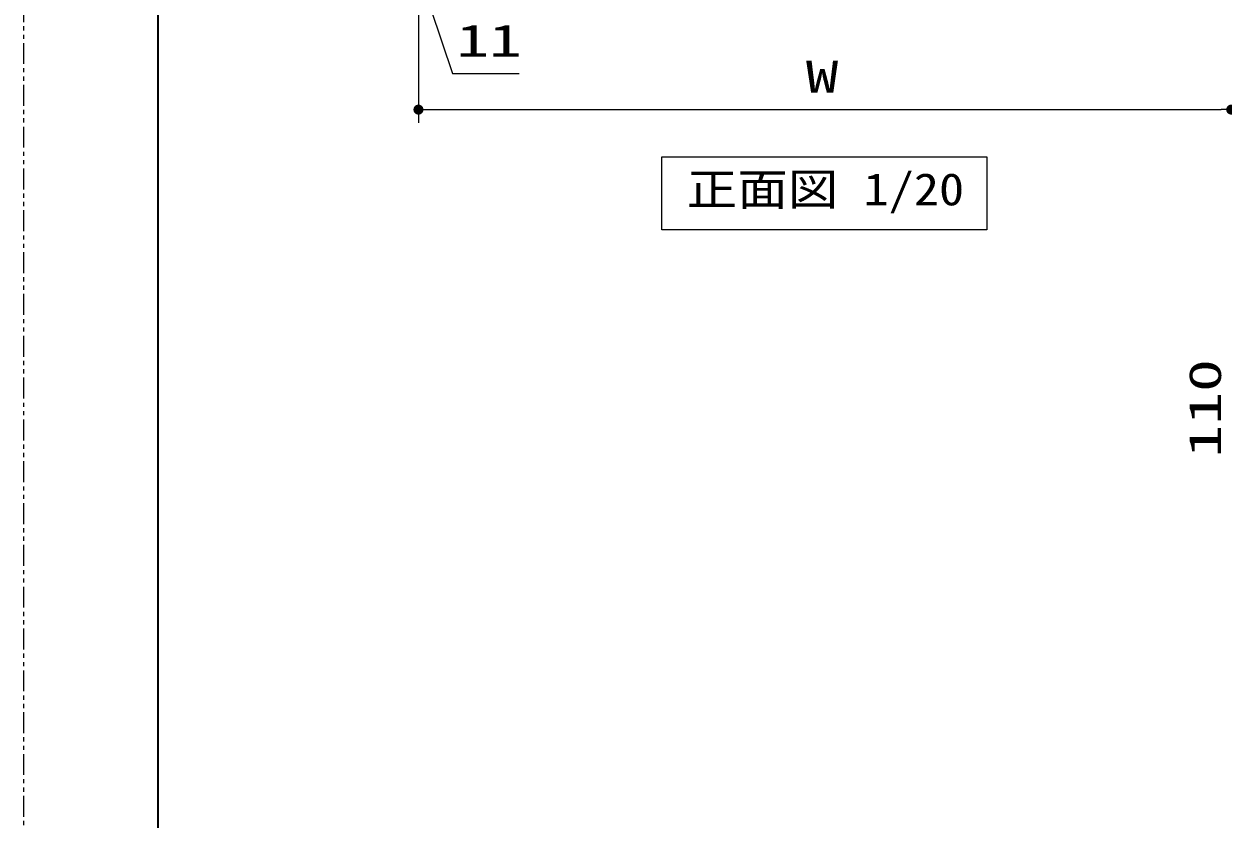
# Model space of a CAD drawing. Units: millimetres, scale not verified. Extents: x -1354 to 1306, y -607 to 607.
# Drawn here: x -1293 to -934.5, y -369.7 to -132.1 of the extents above; entities that cross this region are included whole.
import ezdxf
from ezdxf.enums import TextEntityAlignment as Align

# ---------------------------------------------------------------- set-up
doc = ezdxf.new("R2010")
doc.units = ezdxf.units.MM
doc.header["$LTSCALE"] = 5
doc.linetypes.add('USER1', pattern=[2.5, 1.25, -0.25, 0.25, -0.25, 0.25, -0.25])
for name, color, linetype, lineweight in [('0-1_線(黄)', 2, 'Continuous', 15), ('0-3_陰線', 4, 'USER1', 9), ('1-1_寸法線', 3, 'Continuous', 13), ('1-5_0', 3, 'Continuous', 25), ('1-6_図面枠', 7, 'Continuous', 35)]:
    doc.layers.add(name, color=color, linetype=linetype, lineweight=lineweight)
doc.styles.add('ＭＳ ゴシック', font='')
doc.styles.get('ＭＳ ゴシック').set_extended_font_data('MS Gothic')

# ---------------------------------------------------------------- blocks, each defined once
blk = doc.blocks.new('_DOT')
at = {"layer": '1-5_0'}
blk.add_line((-2.5, 0), (-5, 0), dxfattribs=at)
for points in [[(0, 0), (-2.5, 0), (-2.48, 0.313)], [(0, 0), (-2.48, -0.313), (-2.5, 0)], [(0, 0), (-2.48, 0.313), (-2.421, 0.622)], [(0, 0), (-2.421, -0.622), (-2.48, -0.313)], [(0, 0), (-2.421, 0.622), (-2.324, 0.92)], [(0, 0), (-2.324, -0.92), (-2.421, -0.622)], [(0, 0), (-2.324, 0.92), (-2.191, 1.204)], [(0, 0), (-2.191, -1.204), (-2.324, -0.92)], [(0, 0), (-2.191, 1.204), (-2.023, 1.469)], [(0, 0), (-2.023, -1.469), (-2.191, -1.204)], [(0, 0), (-2.023, 1.469), (-1.822, 1.711)], [(0, 0), (-1.822, -1.711), (-2.023, -1.469)], [(0, 0), (-1.822, 1.711), (-1.594, 1.926)], [(0, 0), (-1.594, -1.926), (-1.822, -1.711)], [(0, 0), (-1.594, 1.926), (-1.34, 2.111)], [(0, 0), (-1.34, -2.111), (-1.594, -1.926)], [(0, 0), (-1.34, 2.111), (-1.064, 2.262)], [(0, 0), (-1.064, -2.262), (-1.34, -2.111)], [(0, 0), (-1.064, 2.262), (-0.773, 2.378)], [(0, 0), (-0.773, -2.378), (-1.064, -2.262)], [(0, 0), (-0.773, 2.378), (-0.468, 2.456)], [(0, 0), (-0.468, -2.456), (-0.773, -2.378)], [(0, 0), (-0.468, 2.456), (-0.157, 2.495)], [(0, 0), (-0.157, -2.495), (-0.468, -2.456)], [(0, 0), (-0.157, 2.495), (0.157, 2.495)], [(0, 0), (0.157, -2.495), (-0.157, -2.495)], [(0, 0), (0.157, 2.495), (0.468, 2.456)], [(0, 0), (0.468, 2.456), (0.773, 2.378)], [(0, 0), (0.773, 2.378), (1.064, 2.262)], [(0, 0), (1.064, 2.262), (1.34, 2.111)], [(0, 0), (1.34, 2.111), (1.594, 1.926)], [(0, 0), (1.594, 1.926), (1.822, 1.711)], [(0, 0), (1.822, 1.711), (2.023, 1.469)], [(0, 0), (2.023, 1.469), (2.191, 1.204)], [(0, 0), (2.191, 1.204), (2.324, 0.92)], [(0, 0), (2.324, 0.92), (2.421, 0.622)], [(0, 0), (2.421, 0.622), (2.48, 0.313)], [(0, 0), (2.48, 0.313), (2.5, 0)], [(0, 0), (0.468, -2.456), (0.157, -2.495)], [(0, 0), (0.773, -2.378), (0.468, -2.456)], [(0, 0), (1.064, -2.262), (0.773, -2.378)], [(0, 0), (1.34, -2.111), (1.064, -2.262)], [(0, 0), (1.594, -1.926), (1.34, -2.111)], [(0, 0), (1.822, -1.711), (1.594, -1.926)], [(0, 0), (2.023, -1.469), (1.822, -1.711)], [(0, 0), (2.191, -1.204), (2.023, -1.469)], [(0, 0), (2.324, -0.92), (2.191, -1.204)], [(0, 0), (2.421, -0.622), (2.324, -0.92)], [(0, 0), (2.48, -0.313), (2.421, -0.622)], [(0, 0), (2.5, 0), (2.48, -0.313)]]:
    blk.add_solid(points, dxfattribs=at)

msp = doc.modelspace()

# ---------------------------------------------------------------- linework, layer by layer
at = {"layer": '0-1_線(黄)'}
msp.add_lwpolyline([(-1102.224, -171.765), (-1005.059, -171.765), (-1005.059, -193.6), (-1102.224, -193.6)], close=True, dxfattribs=at)
at = {"layer": '0-3_陰線'}
msp.add_line((-1292.964, -594), (-1292.964, 594), dxfattribs=at)
at = {"layer": '1-1_寸法線'}
for p, q in [((-1175.03, -65.644), (-1175.03, -161.644)), ((-1172.03, -157.644), (-935.03, -157.644))]:
    msp.add_line(p, q, dxfattribs=at)
msp.add_lwpolyline([(-1171.33, -127.644), (-1164.873, -146.831), (-1144.968, -146.831)], dxfattribs=at)
at = {"layer": '1-6_図面枠'}
msp.add_lwpolyline([(-1252.964, -554), (347.036, -554), (347.036, 554), (-1252.964, 554)], close=True, dxfattribs=at)

# ---------------------------------------------------------------- block references
at = {"layer": '1-1_寸法線', "xscale": 0.6, "yscale": 0.6, "rotation": 180}
msp.add_blockref('_DOT', (-1175.03, -157.644), dxfattribs=at)
at = {"layer": '1-1_寸法線', "xscale": 0.6, "yscale": 0.6}
msp.add_blockref('_DOT', (-932.03, -157.644), dxfattribs=at)

# ---------------------------------------------------------------- texts
at = {"layer": '0-1_線(黄)', "style": 'ＭＳ ゴシック', "width": 1.15}
msp.add_text('正面図 1/20', height=9.621, dxfattribs=at).set_placement((-1094.784, -189.144), align=Align.BOTTOM_LEFT)
at = {"layer": '1-1_寸法線', "style": 'ＭＳ ゴシック', "width": 1.5}
for s, p in [('11', (-1163.73, -144.681)), ('W', (-1059.244, -155.495))]:
    msp.add_text(s, height=9.604, dxfattribs=at).set_placement(p, align=Align.BOTTOM_LEFT)
msp.add_text('110', height=9.604, rotation=90, dxfattribs=at).set_placement((-932.202, -261.619), align=Align.BOTTOM_LEFT)

doc.saveas('drawing.dxf')
